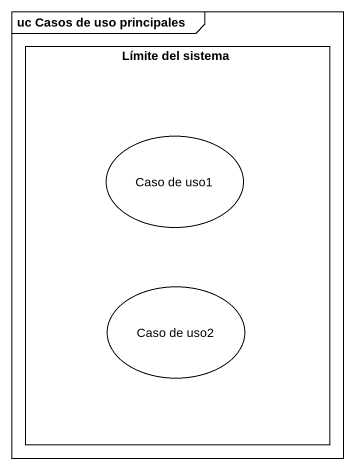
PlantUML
@startuml
mainframe uc Casos de uso principales
rectangle "Límite del sistema" as Límite_del_sistema {
  usecase "Caso de uso1" as Caso_de_uso1
  usecase "Caso de uso2" as Caso_de_uso2
}
@enduml
